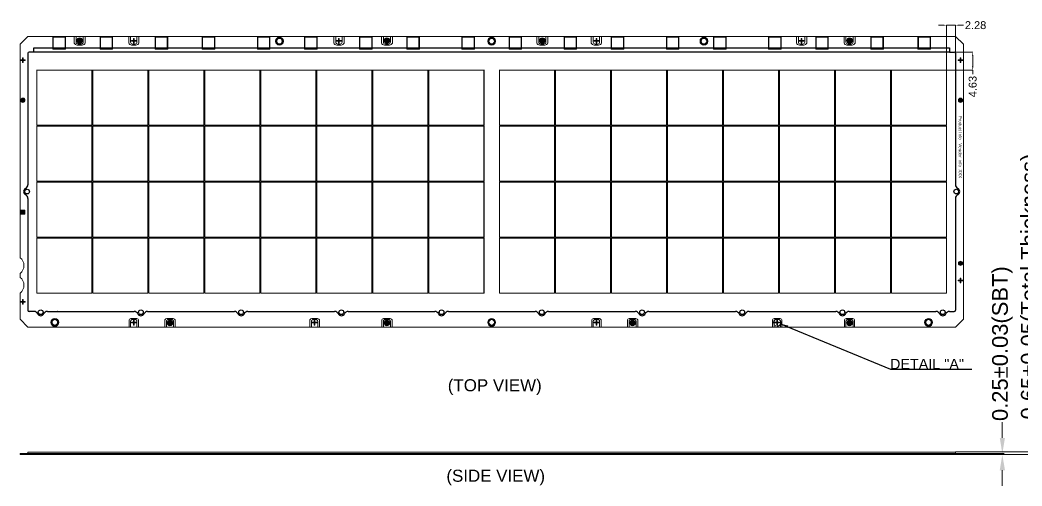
# Model space of a CAD drawing. Extents: x 1159 to 1602, y -185 to 88.
# Drawn here: x 1159.1 to 1414, y -30.9 to 87.7 of the extents above; entities that cross this region are included whole.
import ezdxf

# ---------------------------------------------------------------- set-up
doc = ezdxf.new("R2010")
doc.units = 0
doc.header["$MEASUREMENT"] = 0
doc.linetypes.add('CENTER2', pattern=[1.125, 0.75, -0.125, 0.125, -0.125])
for name, color, linetype in [('DIM', 150, 'CONTINUOUS'), ('mold_cap_cs', 24, 'CONTINUOUS'), ('substrate', 7, 'CONTINUOUS'), ('Top layer', 3, 'CONTINUOUS'), ('top SMO', 11, 'CONTINUOUS'), ('TXT1', 7, 'CONTINUOUS'), ('Unit_Outlines', 7, 'CONTINUOUS')]:
    doc.layers.add(name, color=color, linetype=linetype)
doc.styles.add('ROMANS', font='arial.ttf')
doc.styles.get("Standard").update_dxf_attribs({"font": 'arial.ttf'})
doc.dimstyles.new('1 1 2', dxfattribs={"dimtxt": 2, "dimasz": 1, "dimexe": 0.02, "dimexo": 0, "dimgap": 0.5, "dimtad": 0, "dimzin": 1, "dimdsep": 46, "dimtxsty": 'Standard', "dimcen": 0, "dimclrd": 256, "dimclre": 256, "dimclrt": 256, "dimadec": 0, "dimazin": 2, "dimtp": 0.1, "dimtm": 0.1, "dimtfac": 0.71, "dimtmove": 0, "dimatfit": 3, "dimfxl": 0, "dimtzin": 0, "dimlwd": 0, "dimlwe": 0, "dimarcsym": 0})
doc.dimstyles.new('1xp_3dec', dxfattribs={"dimtxt": 1.6, "dimasz": 2, "dimexe": 0.6, "dimexo": 0.6, "dimgap": 0.7, "dimtad": 0, "dimdec": 3, "dimzin": 0, "dimdsep": 46, "dimtxsty": 'Standard', "dimcen": 0.8, "dimclrd": 256, "dimclre": 256, "dimclrt": 256, "dimadec": 0, "dimazin": 0, "dimtfac": 1, "dimtdec": 3, "dimtofl": 0, "dimtmove": 0, "dimatfit": 0, "dimfxl": 0, "dimtolj": 1, "dimtzin": 0, "dimarcsym": 0})
doc.dimstyles.new('STANDARD$0', dxfattribs={"dimtxt": 0.8, "dimasz": 2, "dimexe": 0.4, "dimexo": 0.4, "dimgap": 0.4, "dimtad": 0, "dimzin": 0, "dimdsep": 46, "dimtxsty": 'Standard', "dimcen": 0.4, "dimclre": 256, "dimadec": 0, "dimazin": 0, "dimtol": 1, "dimtp": 0.05, "dimtm": 0.05, "dimtfac": 1, "dimtofl": 0, "dimtmove": 0, "dimatfit": 3, "dimfxl": 0, "dimtolj": 1, "dimtzin": 0, "dimlwd": 0, "dimlwe": 0, "dimarcsym": 0})

# ---------------------------------------------------------------- blocks, each defined once
blk = doc.blocks.new('moldcap_chipside_drauf3')
at = {"layer": 'mold_cap_cs'}
for p, q in [((-34.7, 33), (-34.7, 34.1)), ((-34.7, 34.1), (83.52, 34.1)), ((83.52, 34.1), (198.3, 34.1)), ((198.3, 34.1), (198.3, 33)), ((-36.2, 32.7), (-36.2, -0.78)), ((-34.67, 33), (-35.9, 33)), ((83.52, 33), (-34.7, 33)), ((198.27, 33), (83.52, 33)), ((198.27, 33), (199.5, 33)), ((199.8, 32.7), (199.8, -0.78)), ((-36.2, -4.22), (-36.2, -32.7)), ((199.8, -4.22), (199.8, -32.7)), ((-34.67, -33), (-35.9, -33)), ((-31.23, -33), (-9.17, -33)), ((-5.73, -33), (16.33, -33)), ((19.77, -33), (41.83, -33)), ((45.27, -33), (67.33, -33)), ((70.77, -33), (92.83, -33)), ((96.27, -33), (118.33, -33)), ((121.77, -33), (143.83, -33)), ((147.27, -33), (169.33, -33)), ((172.77, -33), (194.83, -33)), ((198.27, -33), (199.5, -33))]:
    blk.add_line(p, q, dxfattribs=at)
for centre in [(-36.4, -2.5), (200, -2.5), (-32.95, -33.2), (-7.45, -33.2), (18.05, -33.2), (43.55, -33.2), (69.05, -33.2), (94.55, -33.2), (120.05, -33.2), (145.55, -33.2), (171.05, -33.2), (196.55, -33.2)]:
    blk.add_circle(centre, 0.6, dxfattribs=at)
for centre, radius, start, end in [((-35.9, 32.7), 0.3, 90, 180), ((199.5, 32.7), 0.3, 0, 90), ((-36.4, -2.5), 0.9, 114.9011, 180), ((-36.4, -2.5), 0.9, 180, 245.0989), ((-37.2, -0.78), 1, 294.9011, 0), ((200.8, -0.78), 1, 180, 245.0989), ((200, -2.5), 0.9, 0, 65.0989), ((200, -2.5), 0.9, 294.9011, 0), ((-37.2, -4.22), 1, 0, 65.0989), ((200.8, -4.22), 1, 114.9011, 180), ((-35.9, -32.7), 0.3, 180, 270), ((-34.67, -34), 1, 24.9011, 90), ((-31.23, -34), 1, 90, 155.0989), ((-28.57, -33.3), 0.3, 90, 105), ((-9.17, -34), 1, 24.9011, 90), ((-5.73, -34), 1, 90, 155.0989), ((16.33, -34), 1, 24.9011, 90), ((19.77, -34), 1, 90, 155.0989), ((41.83, -34), 1, 24.9011, 90), ((45.27, -34), 1, 90, 155.0989), ((67.33, -34), 1, 24.9011, 90), ((70.77, -34), 1, 90, 155.0989), ((92.83, -34), 1, 24.9011, 90), ((96.27, -34), 1, 90, 155.0989), ((118.33, -34), 1, 24.9011, 90), ((121.77, -34), 1, 90, 155.0989), ((143.83, -34), 1, 24.9011, 90), ((147.27, -34), 1, 90, 155.0989), ((169.33, -34), 1, 24.9011, 90), ((172.77, -34), 1, 90, 155.0989), ((194.83, -34), 1, 24.9011, 90), ((198.27, -34), 1, 90, 155.0989), ((199.5, -32.7), 0.3, 270, 0), ((-32.95, -33.2), 0.9, 204.9011, 270), ((-32.95, -33.2), 0.9, 270, 335.0989), ((-7.45, -33.2), 0.9, 204.9011, 270), ((-7.45, -33.2), 0.9, 270, 335.0989), ((18.05, -33.2), 0.9, 204.9011, 270), ((18.05, -33.2), 0.9, 270, 335.0989), ((43.55, -33.2), 0.9, 204.9011, 270), ((43.55, -33.2), 0.9, 270, 335.0989), ((69.05, -33.2), 0.9, 204.9011, 270), ((69.05, -33.2), 0.9, 270, 335.0989), ((94.55, -33.2), 0.9, 204.9011, 270), ((94.55, -33.2), 0.9, 270, 335.0989), ((120.05, -33.2), 0.9, 204.9011, 270), ((120.05, -33.2), 0.9, 270, 335.0989), ((145.55, -33.2), 0.9, 204.9011, 270), ((145.55, -33.2), 0.9, 270, 335.0989), ((171.05, -33.2), 0.9, 204.9011, 270), ((171.05, -33.2), 0.9, 270, 335.0989), ((196.55, -33.2), 0.9, 204.9011, 270), ((196.55, -33.2), 0.9, 270, 335.0989)]:
    blk.add_arc(centre, radius, start, end, dxfattribs=at)
blk = doc.blocks.new('*D4')
at = {"layer": 'DIM', "color": 0, "lineweight": 0, "transparency": 16777216}
for p, q in [((1416.34, -18.29), (1416.34, -14.29)), ((1416.34, -26.94), (1416.34, -30.94))]:
    blk.add_line(p, q, dxfattribs=at)
at = {"layer": 'DIM', "lineweight": 0, "transparency": 16777216}
for p, q in [((1397.08, -22.29), (1416.84, -22.29)), ((1399.08, -22.94), (1416.84, -22.94))]:
    blk.add_line(p, q, dxfattribs=at)
at = {"layer": 'DIM', "color": 0, "lineweight": 0, "transparency": 16777216}
for points in [[(1415.67, -18.29), (1417, -18.29), (1416.34, -22.29)], [(1415.67, -26.94), (1417, -26.94), (1416.34, -22.94)]]:
    blk.add_solid(points, dxfattribs=at)
at = {"layer": 'DIM', "color": 0, "transparency": 16777216, "insert": (1416.34, 19.82), "char_height": 4, "attachment_point": 5, "rotation": 90}
blk.add_mtext('\\A1;0.65%%P0.05(Total Thickness)', dxfattribs=at)
blk = doc.blocks.new('*D5')
at = {"layer": 'DIM', "color": 0, "lineweight": 0, "transparency": 16777216}
for p, q in [((1409, -18.69), (1409, -14.69)), ((1409, -26.94), (1409, -30.94))]:
    blk.add_line(p, q, dxfattribs=at)
at = {"layer": 'DIM', "lineweight": 0, "transparency": 16777216}
for p, q in [((1399.08, -22.69), (1409.5, -22.69)), ((1399.08, -22.94), (1409.5, -22.94))]:
    blk.add_line(p, q, dxfattribs=at)
at = {"layer": 'DIM', "color": 0, "lineweight": 0, "transparency": 16777216}
for points in [[(1408.34, -18.69), (1409.67, -18.69), (1409, -22.69)], [(1408.34, -26.94), (1409.67, -26.94), (1409, -22.94)]]:
    blk.add_solid(points, dxfattribs=at)
at = {"layer": 'DIM', "color": 0, "transparency": 16777216, "insert": (1409, 5.29), "char_height": 4, "attachment_point": 5, "rotation": 90}
blk.add_mtext('\\A1;0.25%%P0.03(SBT)', dxfattribs=at)
blk = doc.blocks.new('*D7')
at = {"layer": 'DIM', "lineweight": 0, "transparency": 16777216}
for p, q in [((1392.58, 79.51), (1401.48, 79.51)), ((1401.46, 78.51), (1401.46, 75.88)), ((1394.8, 74.88), (1401.48, 74.88)), ((1401.46, 74.88), (1401.46, 73.88))]:
    blk.add_line(p, q, dxfattribs=at)
for points in [[(1401.3, 78.51), (1401.63, 78.51), (1401.46, 79.51)], [(1401.3, 75.88), (1401.63, 75.88), (1401.46, 74.88)]]:
    blk.add_solid(points, dxfattribs=at)
at = {"layer": 'DIM', "lineweight": 0, "transparency": 16777216, "insert": (1401.46, 70.74), "char_height": 2, "attachment_point": 5, "rotation": 90}
blk.add_mtext('4.63', dxfattribs=at)
blk = doc.blocks.new('*D8')
at = {"layer": 'DIM', "lineweight": 0, "transparency": 16777216}
for p, q in [((1393.8, 86.37), (1392.8, 86.37)), ((1394.8, 74.88), (1394.8, 86.39)), ((1394.8, 86.37), (1397.08, 86.37)), ((1397.08, 75.86), (1397.08, 86.39)), ((1398.08, 86.37), (1399.08, 86.37))]:
    blk.add_line(p, q, dxfattribs=at)
for points in [[(1393.8, 86.54), (1393.8, 86.21), (1394.8, 86.37)], [(1398.08, 86.54), (1398.08, 86.21), (1397.08, 86.37)]]:
    blk.add_solid(points, dxfattribs=at)
at = {"layer": 'DIM', "lineweight": 0, "transparency": 16777216, "insert": (1402.2, 86.37), "char_height": 2, "attachment_point": 5}
blk.add_mtext('2.28', dxfattribs=at)
blk = doc.blocks.new('*U57')
at = {"layer": 'Unit_Outlines', "lineweight": 0}
blk.add_lwpolyline([(-7, -7), (7, -7), (7, 7), (-7, 7)], close=True, dxfattribs=at)
blk = doc.blocks.new('*U58')
at = {"layer": 'Unit_Outlines', "color": 0, "linetype": 'ByBlock', "lineweight": -2}
for p in [(0, 42.75), (14.25, 42.75), (28.5, 42.75), (42.75, 42.75), (57, 42.75), (71.25, 42.75), (85.5, 42.75), (99.75, 42.75), (0, 28.5), (14.25, 28.5), (28.5, 28.5), (42.75, 28.5), (57, 28.5), (71.25, 28.5), (85.5, 28.5), (99.75, 28.5), (0, 14.25), (14.25, 14.25), (28.5, 14.25), (42.75, 14.25), (57, 14.25), (71.25, 14.25), (85.5, 14.25), (99.75, 14.25), (0, 0), (14.25, 0), (28.5, 0), (42.75, 0), (57, 0), (71.25, 0), (85.5, 0), (99.75, 0)]:
    blk.add_blockref('*U57', p, dxfattribs=at)
blk = doc.blocks.new('*U59')
at = {"layer": 'Unit_Outlines', "lineweight": 0}
blk.add_lwpolyline([(-7, -7), (7, -7), (7, 7), (-7, 7)], close=True, dxfattribs=at)
blk = doc.blocks.new('*U60')
at = {"layer": 'Unit_Outlines', "color": 0, "linetype": 'ByBlock', "lineweight": -2}
for p in [(0, 42.75), (14.25, 42.75), (28.5, 42.75), (42.75, 42.75), (57, 42.75), (71.25, 42.75), (85.5, 42.75), (99.75, 42.75), (0, 28.5), (14.25, 28.5), (28.5, 28.5), (42.75, 28.5), (57, 28.5), (71.25, 28.5), (85.5, 28.5), (99.75, 28.5), (0, 14.25), (14.25, 14.25), (28.5, 14.25), (42.75, 14.25), (57, 14.25), (71.25, 14.25), (85.5, 14.25), (99.75, 14.25), (0, 0), (14.25, 0), (28.5, 0), (42.75, 0), (57, 0), (71.25, 0), (85.5, 0), (99.75, 0)]:
    blk.add_blockref('*U59', p, dxfattribs=at)
blk = doc.blocks.new('*U49')
at = {"layer": 'Top layer', "lineweight": 0, "const_width": 0.055}
blk.add_lwpolyline([(0, 28.5), (0, -28.5)], dxfattribs=at)
blk = doc.blocks.new('*U50')
at = {"layer": 'Top layer', "color": 0, "linetype": 'ByBlock', "lineweight": -2}
for p in [(0, 0), (14.25, 0), (28.5, 0), (42.75, 0), (57, 0), (71.25, 0), (85.5, 0), (99.75, 0), (114, 0)]:
    blk.add_blockref('*U49', p, dxfattribs=at)
blk = doc.blocks.new('*U51')
at = {"layer": 'Top layer', "lineweight": 0, "const_width": 0.055}
blk.add_lwpolyline([(-57, 0), (57, 0)], dxfattribs=at)
blk = doc.blocks.new('*U52')
at = {"layer": 'Top layer', "color": 0, "linetype": 'ByBlock', "lineweight": -2}
for p in [(0, 57), (0, 42.75), (0, 28.5), (0, 14.25), (0, 0)]:
    blk.add_blockref('*U51', p, dxfattribs=at)
blk = doc.blocks.new('*U53')
at = {"layer": 'Top layer', "lineweight": 0, "const_width": 0.055}
blk.add_lwpolyline([(0, 28.5), (0, -28.5)], dxfattribs=at)
blk = doc.blocks.new('*U54')
at = {"layer": 'Top layer', "color": 0, "linetype": 'ByBlock', "lineweight": -2}
for p in [(0, 0), (14.25, 0), (28.5, 0), (42.75, 0), (57, 0), (71.25, 0), (85.5, 0), (99.75, 0), (114, 0)]:
    blk.add_blockref('*U53', p, dxfattribs=at)
blk = doc.blocks.new('*U55')
at = {"layer": 'Top layer', "lineweight": 0, "const_width": 0.055}
blk.add_lwpolyline([(-57, 0), (57, 0)], dxfattribs=at)
blk = doc.blocks.new('*U56')
at = {"layer": 'Top layer', "color": 0, "linetype": 'ByBlock', "lineweight": -2}
for p in [(0, 57), (0, 42.75), (0, 28.5), (0, 14.25), (0, 0)]:
    blk.add_blockref('*U55', p, dxfattribs=at)
blk = doc.blocks.new('ZJK')
at = {"layer": 'Top layer', "lineweight": 0}
blk.add_lwpolyline([(-129.43, 74.83), (-129.43, 71.73), (-132.63, 71.73), (-132.63, 74.83)], close=True, dxfattribs=at)
at = {"layer": 'top SMO', "lineweight": 0}
blk.add_lwpolyline([(-129.53, 74.98), (-129.53, 71.83), (-132.53, 71.83), (-132.53, 74.98)], close=True, dxfattribs=at)

msp = doc.modelspace()

# ---------------------------------------------------------------- hatches: boundary and pattern name
at = {"layer": 'Top layer', "lineweight": 0}
h = msp.add_hatch(color=256, dxfattribs=at)
h.dxf.hatch_style = 1
edge = h.paths.add_edge_path()
edge.add_arc((1174.26, 82.456), 0.65, 0, 360)
h = msp.add_hatch(color=256, dxfattribs=at)
h.dxf.hatch_style = 1
h.paths.add_polyline_path([(1187.97, 82.421), (1187.97, 82.941), (1188.08, 82.941), (1188.08, 82.421), (1188.6, 82.421), (1188.6, 82.311), (1188.08, 82.311), (1188.08, 81.791), (1187.97, 81.791), (1187.97, 82.311), (1187.45, 82.311), (1187.45, 82.421)])
h = msp.add_hatch(color=256, dxfattribs=at)
h.dxf.hatch_style = 1
h.paths.add_polyline_path([(1240.165, 82.421), (1240.165, 82.941), (1240.275, 82.941), (1240.275, 82.421), (1240.795, 82.421), (1240.795, 82.311), (1240.275, 82.311), (1240.275, 81.791), (1240.165, 81.791), (1240.165, 82.311), (1239.645, 82.311), (1239.645, 82.421)])
h = msp.add_hatch(color=256, dxfattribs=at)
h.dxf.hatch_style = 1
edge = h.paths.add_edge_path()
edge.add_arc((1252.425, 82.456), 0.65, 0, 360)
h = msp.add_hatch(color=256, dxfattribs=at)
h.dxf.hatch_style = 1
edge = h.paths.add_edge_path()
edge.add_arc((1291.96, 82.456), 0.65, 0, 360)
h = msp.add_hatch(color=256, dxfattribs=at)
h.dxf.hatch_style = 1
h.paths.add_polyline_path([(1305.67, 82.421), (1305.67, 82.941), (1305.78, 82.941), (1305.78, 82.421), (1306.3, 82.421), (1306.3, 82.311), (1305.78, 82.311), (1305.78, 81.791), (1305.67, 81.791), (1305.67, 82.311), (1305.15, 82.311), (1305.15, 82.421)])
h = msp.add_hatch(color=256, dxfattribs=at)
h.dxf.hatch_style = 1
h.paths.add_polyline_path([(1357.865, 82.421), (1357.865, 82.941), (1357.975, 82.941), (1357.975, 82.421), (1358.495, 82.421), (1358.495, 82.311), (1357.975, 82.311), (1357.975, 81.791), (1357.865, 81.791), (1357.865, 82.311), (1357.345, 82.311), (1357.345, 82.421)])
h = msp.add_hatch(color=256, dxfattribs=at)
h.dxf.hatch_style = 1
edge = h.paths.add_edge_path()
edge.add_arc((1370.125, 82.456), 0.65, 0, 360)
h = msp.add_hatch(color=256, dxfattribs=at)
h.dxf.hatch_style = 1
h.paths.add_polyline_path([(1159.75, 77.511), (1159.23, 77.511), (1159.23, 77.401), (1159.75, 77.401), (1159.75, 76.881), (1159.86, 76.881), (1159.86, 77.401), (1160.38, 77.401), (1160.38, 77.511), (1159.86, 77.511), (1159.86, 78.031), (1159.75, 78.031)])
h = msp.add_hatch(color=256, dxfattribs=at)
h.dxf.hatch_style = 1
h.paths.add_polyline_path([(1398.3, 77.511), (1397.78, 77.511), (1397.78, 77.401), (1398.3, 77.401), (1398.3, 76.881), (1398.41, 76.881), (1398.41, 77.401), (1398.93, 77.401), (1398.93, 77.511), (1398.41, 77.511), (1398.41, 78.031), (1398.3, 78.031)])
h = msp.add_hatch(color=256, dxfattribs=at)
h.dxf.hatch_style = 1
edge = h.paths.add_edge_path()
edge.add_arc((1159.805, 67.259), 0.5, 0, 360)
h = msp.add_hatch(color=256, dxfattribs=at)
h.dxf.hatch_style = 1
edge = h.paths.add_edge_path()
edge.add_arc((1398.355, 67.259), 0.5, 0, 360)
h = msp.add_hatch(color=256, dxfattribs=at)
h.dxf.hatch_style = 1
h.paths.add_polyline_path([(1160.305, 38.277), (1160.305, 39.277), (1159.305, 39.277), (1159.305, 38.277)])
h = msp.add_hatch(color=256, dxfattribs=at)
h.dxf.hatch_style = 1
edge = h.paths.add_edge_path()
edge.add_arc((1398.355, 25.752), 0.5, 0, 360)
h = msp.add_hatch(color=256, dxfattribs=at)
h.dxf.hatch_style = 1
h.paths.add_polyline_path([(1398.3, 21.447), (1397.78, 21.447), (1397.78, 21.337), (1398.3, 21.337), (1398.3, 20.817), (1398.41, 20.817), (1398.41, 21.337), (1398.93, 21.337), (1398.93, 21.447), (1398.41, 21.447), (1398.41, 21.967), (1398.3, 21.967)])
h = msp.add_hatch(color=256, dxfattribs=at)
h.dxf.hatch_style = 1
h.paths.add_polyline_path([(1159.75, 16.011), (1159.23, 16.011), (1159.23, 15.901), (1159.75, 15.901), (1159.75, 15.381), (1159.86, 15.381), (1159.86, 15.901), (1160.38, 15.901), (1160.38, 16.011), (1159.86, 16.011), (1159.86, 16.531), (1159.75, 16.531)])
h = msp.add_hatch(color=256, dxfattribs=at)
h.dxf.hatch_style = 1
h.paths.add_polyline_path([(1188.08, 10.591), (1188.08, 10.071), (1187.97, 10.071), (1187.97, 10.591), (1187.45, 10.591), (1187.45, 10.701), (1187.97, 10.701), (1187.97, 11.221), (1188.08, 11.221), (1188.08, 10.701), (1188.6, 10.701), (1188.6, 10.591)])
h = msp.add_hatch(color=256, dxfattribs=at)
h.dxf.hatch_style = 1
edge = h.paths.add_edge_path()
edge.add_arc((1197.225, 10.556), 0.65, 0, 360)
h = msp.add_hatch(color=256, dxfattribs=at)
h.dxf.hatch_style = 1
h.paths.add_polyline_path([(1234.08, 10.591), (1234.08, 10.071), (1233.97, 10.071), (1233.97, 10.591), (1233.45, 10.591), (1233.45, 10.701), (1233.97, 10.701), (1233.97, 11.221), (1234.08, 11.221), (1234.08, 10.701), (1234.6, 10.701), (1234.6, 10.591)])
h = msp.add_hatch(color=256, dxfattribs=at)
h.dxf.hatch_style = 1
edge = h.paths.add_edge_path()
edge.add_arc((1252.425, 10.556), 0.65, 0, 360)
h = msp.add_hatch(color=256, dxfattribs=at)
h.dxf.hatch_style = 1
h.paths.add_polyline_path([(1305.78, 10.591), (1305.78, 10.071), (1305.67, 10.071), (1305.67, 10.591), (1305.15, 10.591), (1305.15, 10.701), (1305.67, 10.701), (1305.67, 11.221), (1305.78, 11.221), (1305.78, 10.701), (1306.3, 10.701), (1306.3, 10.591)])
h = msp.add_hatch(color=256, dxfattribs=at)
h.dxf.hatch_style = 1
edge = h.paths.add_edge_path()
edge.add_arc((1314.925, 10.556), 0.65, 0, 360)
h = msp.add_hatch(color=256, dxfattribs=at)
h.dxf.hatch_style = 1
h.paths.add_polyline_path([(1351.78, 10.591), (1351.78, 10.071), (1351.67, 10.071), (1351.67, 10.591), (1351.15, 10.591), (1351.15, 10.701), (1351.67, 10.701), (1351.67, 11.221), (1351.78, 11.221), (1351.78, 10.701), (1352.3, 10.701), (1352.3, 10.591)])
h = msp.add_hatch(color=256, dxfattribs=at)
h.dxf.hatch_style = 1
edge = h.paths.add_edge_path()
edge.add_arc((1370.125, 10.556), 0.65, 0, 360)

# ---------------------------------------------------------------- linework, layer by layer
at = {"layer": 'DIM', "linetype": 'CENTER2', "lineweight": 0, "ltscale": 2}
msp.add_circle((1351.725, 10.646), 0.909, dxfattribs=at)
at = {"layer": 'substrate', "lineweight": 0}
msp.add_line((1159.08, -22.944), (1159.08, -22.694), dxfattribs=at)
msp.add_lwpolyline([(1397.08, 9.506), (1161.08, 9.506), (1159.08, 11.506), (1159.08, 18.164, 0.5), (1159.08, 22.164), (1159.08, 23.164, 0.5), (1159.08, 27.164), (1159.08, 81.506), (1161.08, 83.506), (1397.08, 83.506), (1399.08, 81.506), (1399.08, 11.506)], format="xyb", close=True, dxfattribs=at)
msp.add_lwpolyline([(1159.08, -22.944), (1399.08, -22.944), (1399.08, -22.694), (1159.08, -22.694)], dxfattribs=at)
msp.add_lwpolyline([(1397.08, -22.694), (1397.08, -22.294), (1161.08, -22.294), (1161.08, -22.694)], close=True, dxfattribs=at)
for centre in [(1225.08, 82.306), (1279.08, 82.306), (1333.08, 82.306), (1167.93, 10.706), (1279.08, 10.706), (1390.23, 10.706)]:
    msp.add_circle(centre, 0.7, dxfattribs=at)
at = {"layer": 'Top layer', "lineweight": 0}
for points in [[(1187.97, 82.421), (1187.97, 82.941), (1188.08, 82.941), (1188.08, 82.421), (1188.6, 82.421), (1188.6, 82.311), (1188.08, 82.311), (1188.08, 81.791), (1187.97, 81.791), (1187.97, 82.311), (1187.45, 82.311), (1187.45, 82.421)], [(1240.165, 82.421), (1240.165, 82.941), (1240.275, 82.941), (1240.275, 82.421), (1240.795, 82.421), (1240.795, 82.311), (1240.275, 82.311), (1240.275, 81.791), (1240.165, 81.791), (1240.165, 82.311), (1239.645, 82.311), (1239.645, 82.421)], [(1305.67, 82.421), (1305.67, 82.941), (1305.78, 82.941), (1305.78, 82.421), (1306.3, 82.421), (1306.3, 82.311), (1305.78, 82.311), (1305.78, 81.791), (1305.67, 81.791), (1305.67, 82.311), (1305.15, 82.311), (1305.15, 82.421)], [(1357.865, 82.421), (1357.865, 82.941), (1357.975, 82.941), (1357.975, 82.421), (1358.495, 82.421), (1358.495, 82.311), (1357.975, 82.311), (1357.975, 81.791), (1357.865, 81.791), (1357.865, 82.311), (1357.345, 82.311), (1357.345, 82.421)], [(1160.305, 38.277), (1160.305, 39.277), (1159.305, 39.277), (1159.305, 38.277)], [(1188.08, 10.591), (1188.08, 10.071), (1187.97, 10.071), (1187.97, 10.591), (1187.45, 10.591), (1187.45, 10.701), (1187.97, 10.701), (1187.97, 11.221), (1188.08, 11.221), (1188.08, 10.701), (1188.6, 10.701), (1188.6, 10.591)], [(1234.08, 10.591), (1234.08, 10.071), (1233.97, 10.071), (1233.97, 10.591), (1233.45, 10.591), (1233.45, 10.701), (1233.97, 10.701), (1233.97, 11.221), (1234.08, 11.221), (1234.08, 10.701), (1234.6, 10.701), (1234.6, 10.591)], [(1305.78, 10.591), (1305.78, 10.071), (1305.67, 10.071), (1305.67, 10.591), (1305.15, 10.591), (1305.15, 10.701), (1305.67, 10.701), (1305.67, 11.221), (1305.78, 11.221), (1305.78, 10.701), (1306.3, 10.701), (1306.3, 10.591)], [(1351.78, 10.591), (1351.78, 10.071), (1351.67, 10.071), (1351.67, 10.591), (1351.15, 10.591), (1351.15, 10.701), (1351.67, 10.701), (1351.67, 11.221), (1351.78, 11.221), (1351.78, 10.701), (1352.3, 10.701), (1352.3, 10.591)]]:
    msp.add_lwpolyline(points, close=True, dxfattribs=at)
at = {"layer": 'Top layer', "linetype": 'Continuous', "lineweight": 0}
for points in [[(1159.86, 77.511), (1160.38, 77.511), (1160.38, 77.401), (1159.86, 77.401), (1159.86, 76.881), (1159.75, 76.881), (1159.75, 77.401), (1159.23, 77.401), (1159.23, 77.511), (1159.75, 77.511), (1159.75, 78.031), (1159.86, 78.031)], [(1398.3, 77.511), (1397.78, 77.511), (1397.78, 77.401), (1398.3, 77.401), (1398.3, 76.881), (1398.41, 76.881), (1398.41, 77.401), (1398.93, 77.401), (1398.93, 77.511), (1398.41, 77.511), (1398.41, 78.031), (1398.3, 78.031)], [(1398.3, 21.447), (1397.78, 21.447), (1397.78, 21.337), (1398.3, 21.337), (1398.3, 20.817), (1398.41, 20.817), (1398.41, 21.337), (1398.93, 21.337), (1398.93, 21.447), (1398.41, 21.447), (1398.41, 21.967), (1398.3, 21.967)], [(1159.86, 16.011), (1160.38, 16.011), (1160.38, 15.901), (1159.86, 15.901), (1159.86, 15.381), (1159.75, 15.381), (1159.75, 15.901), (1159.23, 15.901), (1159.23, 16.011), (1159.75, 16.011), (1159.75, 16.531), (1159.86, 16.531)]]:
    msp.add_lwpolyline(points, close=True, dxfattribs=at)
at = {"layer": 'Top layer', "lineweight": 0}
for centre, radius in [((1174.26, 82.456), 0.65), ((1225.08, 82.306), 0.9), ((1225.08, 82.306), 0.8), ((1252.425, 82.456), 0.65), ((1279.08, 82.306), 0.9), ((1279.08, 82.306), 0.8), ((1291.96, 82.456), 0.65), ((1333.08, 82.306), 0.9), ((1333.08, 82.306), 0.8), ((1370.125, 82.456), 0.65), ((1159.805, 67.259), 0.5), ((1398.355, 67.259), 0.5), ((1398.355, 25.752), 0.5), ((1167.93, 10.706), 0.9), ((1167.93, 10.706), 0.8), ((1197.225, 10.556), 0.65), ((1252.425, 10.556), 0.65), ((1279.08, 10.706), 0.9), ((1279.08, 10.706), 0.8), ((1314.925, 10.556), 0.65), ((1370.125, 10.556), 0.65), ((1390.23, 10.706), 0.9), ((1390.23, 10.706), 0.8)]:
    msp.add_circle(centre, radius, dxfattribs=at)
at = {"layer": 'top SMO', "lineweight": 0}
for points in [[(1174.91, 81.306), (1173.61, 81.306, -0.3249359), (1172.86, 81.806), (1172.86, 83.506), (1173.36, 83.506), (1173.36, 82.056, 0.4142136), (1173.86, 81.556), (1174.66, 81.556, 0.4142136), (1175.16, 82.056), (1175.16, 83.506), (1175.66, 83.506), (1175.66, 81.806, -0.3249359)], [(1187.47, 81.306), (1188.58, 81.306, 0.3249359), (1189.33, 81.806), (1189.33, 83.506), (1188.83, 83.506), (1188.83, 82.056, -0.4142136), (1188.33, 81.556), (1187.72, 81.556, -0.4142136), (1187.22, 82.056), (1187.22, 83.506), (1186.72, 83.506), (1186.72, 81.806, 0.3249359)], [(1239.665, 81.306), (1240.775, 81.306, 0.3249359), (1241.525, 81.806), (1241.525, 83.506), (1241.025, 83.506), (1241.025, 82.056, -0.4142136), (1240.525, 81.556), (1239.915, 81.556, -0.4142136), (1239.415, 82.056), (1239.415, 83.506), (1238.915, 83.506), (1238.915, 81.806, 0.3249359)], [(1253.075, 81.306), (1251.775, 81.306, -0.3249359), (1251.025, 81.806), (1251.025, 83.506), (1251.525, 83.506), (1251.525, 82.056, 0.4142136), (1252.025, 81.556), (1252.825, 81.556, 0.4142136), (1253.325, 82.056), (1253.325, 83.506), (1253.825, 83.506), (1253.825, 81.806, -0.3249359)], [(1292.61, 81.306), (1291.31, 81.306, -0.3249359), (1290.56, 81.806), (1290.56, 83.506), (1291.06, 83.506), (1291.06, 82.056, 0.4142136), (1291.56, 81.556), (1292.36, 81.556, 0.4142136), (1292.86, 82.056), (1292.86, 83.506), (1293.36, 83.506), (1293.36, 81.806, -0.3249359)], [(1305.17, 81.306), (1306.28, 81.306, 0.3249359), (1307.03, 81.806), (1307.03, 83.506), (1306.53, 83.506), (1306.53, 82.056, -0.4142136), (1306.03, 81.556), (1305.42, 81.556, -0.4142136), (1304.92, 82.056), (1304.92, 83.506), (1304.42, 83.506), (1304.42, 81.806, 0.3249359)], [(1357.365, 81.306), (1358.475, 81.306, 0.3249359), (1359.225, 81.806), (1359.225, 83.506), (1358.725, 83.506), (1358.725, 82.056, -0.4142136), (1358.225, 81.556), (1357.615, 81.556, -0.4142136), (1357.115, 82.056), (1357.115, 83.506), (1356.615, 83.506), (1356.615, 81.806, 0.3249359)], [(1370.775, 81.306), (1369.475, 81.306, -0.3249359), (1368.725, 81.806), (1368.725, 83.506), (1369.225, 83.506), (1369.225, 82.056, 0.4142136), (1369.725, 81.556), (1370.525, 81.556, 0.4142136), (1371.025, 82.056), (1371.025, 83.506), (1371.525, 83.506), (1371.525, 81.806, -0.3249359)], [(1187.47, 11.706, 0.2500503), (1186.82, 11.392), (1186.82, 9.506), (1187.22, 9.506), (1187.22, 10.956, -0.4142136), (1187.72, 11.456), (1188.33, 11.456, -0.4142136), (1188.83, 10.956), (1188.83, 9.506), (1189.23, 9.506), (1189.23, 11.392, 0.2500503), (1188.58, 11.706)], [(1196.575, 11.706, 0.2500503), (1195.925, 11.392), (1195.925, 9.506), (1196.325, 9.506), (1196.325, 10.956, -0.4142136), (1196.825, 11.456), (1197.625, 11.456, -0.4142136), (1198.125, 10.956), (1198.125, 9.506), (1198.525, 9.506), (1198.525, 11.392, 0.2500503), (1197.875, 11.706)], [(1233.47, 11.706, 0.2500503), (1232.82, 11.392), (1232.82, 9.506), (1233.22, 9.506), (1233.22, 10.956, -0.4142136), (1233.72, 11.456), (1234.33, 11.456, -0.4142136), (1234.83, 10.956), (1234.83, 9.506), (1235.23, 9.506), (1235.23, 11.392, 0.2500503), (1234.58, 11.706)], [(1251.775, 11.706, 0.2500503), (1251.125, 11.392), (1251.125, 9.506), (1251.525, 9.506), (1251.525, 10.956, -0.4142136), (1252.025, 11.456), (1252.825, 11.456, -0.4142136), (1253.325, 10.956), (1253.325, 9.506), (1253.725, 9.506), (1253.725, 11.392, 0.2500503), (1253.075, 11.706)], [(1305.17, 11.706, 0.2500503), (1304.52, 11.392), (1304.52, 9.506), (1304.92, 9.506), (1304.92, 10.956, -0.4142136), (1305.42, 11.456), (1306.03, 11.456, -0.4142136), (1306.53, 10.956), (1306.53, 9.506), (1306.93, 9.506), (1306.93, 11.392, 0.2500503), (1306.28, 11.706)], [(1314.275, 11.706, 0.2500503), (1313.625, 11.392), (1313.625, 9.506), (1314.025, 9.506), (1314.025, 10.956, -0.4142136), (1314.525, 11.456), (1315.325, 11.456, -0.4142136), (1315.825, 10.956), (1315.825, 9.506), (1316.225, 9.506), (1316.225, 11.392, 0.2500503), (1315.575, 11.706)], [(1351.17, 11.706, 0.2500503), (1350.52, 11.392), (1350.52, 9.506), (1350.92, 9.506), (1350.92, 10.956, -0.4142136), (1351.42, 11.456), (1352.03, 11.456, -0.4142136), (1352.53, 10.956), (1352.53, 9.506), (1352.93, 9.506), (1352.93, 11.392, 0.2500503), (1352.28, 11.706)], [(1369.475, 11.706, 0.2500503), (1368.825, 11.392), (1368.825, 9.506), (1369.225, 9.506), (1369.225, 10.956, -0.4142136), (1369.725, 11.456), (1370.525, 11.456, -0.4142136), (1371.025, 10.956), (1371.025, 9.506), (1371.425, 9.506), (1371.425, 11.392, 0.2500503), (1370.775, 11.706)]]:
    msp.add_lwpolyline(points, format="xyb", close=True, dxfattribs=at)
for points in [[(1187.935, 82.456), (1187.935, 82.976), (1188.115, 82.976), (1188.115, 82.456), (1188.635, 82.456), (1188.635, 82.276), (1188.115, 82.276), (1188.115, 81.756), (1187.935, 81.756), (1187.935, 82.276), (1187.415, 82.276), (1187.415, 82.456)], [(1240.13, 82.456), (1240.13, 82.976), (1240.31, 82.976), (1240.31, 82.456), (1240.83, 82.456), (1240.83, 82.276), (1240.31, 82.276), (1240.31, 81.756), (1240.13, 81.756), (1240.13, 82.276), (1239.61, 82.276), (1239.61, 82.456)], [(1305.635, 82.456), (1305.635, 82.976), (1305.815, 82.976), (1305.815, 82.456), (1306.335, 82.456), (1306.335, 82.276), (1305.815, 82.276), (1305.815, 81.756), (1305.635, 81.756), (1305.635, 82.276), (1305.115, 82.276), (1305.115, 82.456)], [(1357.83, 82.456), (1357.83, 82.976), (1358.01, 82.976), (1358.01, 82.456), (1358.53, 82.456), (1358.53, 82.276), (1358.01, 82.276), (1358.01, 81.756), (1357.83, 81.756), (1357.83, 82.276), (1357.31, 82.276), (1357.31, 82.456)], [(1160.34, 38.242), (1160.34, 39.312), (1159.27, 39.312), (1159.27, 38.242)], [(1188.115, 10.556), (1188.115, 10.036), (1187.935, 10.036), (1187.935, 10.556), (1187.415, 10.556), (1187.415, 10.736), (1187.935, 10.736), (1187.935, 11.256), (1188.115, 11.256), (1188.115, 10.736), (1188.635, 10.736), (1188.635, 10.556)], [(1234.115, 10.556), (1234.115, 10.036), (1233.935, 10.036), (1233.935, 10.556), (1233.415, 10.556), (1233.415, 10.736), (1233.935, 10.736), (1233.935, 11.256), (1234.115, 11.256), (1234.115, 10.736), (1234.635, 10.736), (1234.635, 10.556)], [(1305.815, 10.556), (1305.815, 10.036), (1305.635, 10.036), (1305.635, 10.556), (1305.115, 10.556), (1305.115, 10.736), (1305.635, 10.736), (1305.635, 11.256), (1305.815, 11.256), (1305.815, 10.736), (1306.335, 10.736), (1306.335, 10.556)], [(1351.815, 10.556), (1351.815, 10.036), (1351.635, 10.036), (1351.635, 10.556), (1351.115, 10.556), (1351.115, 10.736), (1351.635, 10.736), (1351.635, 11.256), (1351.815, 11.256), (1351.815, 10.736), (1352.335, 10.736), (1352.335, 10.556)]]:
    msp.add_lwpolyline(points, close=True, dxfattribs=at)
at = {"layer": 'top SMO', "linetype": 'Continuous', "lineweight": 0}
for points in [[(1159.895, 77.546), (1160.415, 77.546), (1160.415, 77.366), (1159.895, 77.366), (1159.895, 76.846), (1159.715, 76.846), (1159.715, 77.366), (1159.195, 77.366), (1159.195, 77.546), (1159.715, 77.546), (1159.715, 78.066), (1159.895, 78.066)], [(1398.265, 77.546), (1397.745, 77.546), (1397.745, 77.366), (1398.265, 77.366), (1398.265, 76.846), (1398.445, 76.846), (1398.445, 77.366), (1398.965, 77.366), (1398.965, 77.546), (1398.445, 77.546), (1398.445, 78.066), (1398.265, 78.066)], [(1398.265, 21.482), (1397.745, 21.482), (1397.745, 21.302), (1398.265, 21.302), (1398.265, 20.782), (1398.445, 20.782), (1398.445, 21.302), (1398.965, 21.302), (1398.965, 21.482), (1398.445, 21.482), (1398.445, 22.002), (1398.265, 22.002)], [(1159.895, 16.046), (1160.415, 16.046), (1160.415, 15.866), (1159.895, 15.866), (1159.895, 15.346), (1159.715, 15.346), (1159.715, 15.866), (1159.195, 15.866), (1159.195, 16.046), (1159.715, 16.046), (1159.715, 16.566), (1159.895, 16.566)]]:
    msp.add_lwpolyline(points, close=True, dxfattribs=at)
at = {"layer": 'top SMO', "lineweight": 0}
for centre, radius in [((1174.26, 82.456), 0.7), ((1225.08, 82.306), 1), ((1252.425, 82.456), 0.7), ((1279.08, 82.306), 1), ((1291.96, 82.456), 0.7), ((1333.08, 82.306), 1), ((1370.125, 82.456), 0.7), ((1159.805, 67.259), 0.535), ((1398.355, 67.259), 0.535), ((1398.355, 25.752), 0.535), ((1167.93, 10.706), 1), ((1197.225, 10.556), 0.7), ((1252.425, 10.556), 0.7), ((1279.08, 10.706), 1), ((1314.925, 10.556), 0.7), ((1370.125, 10.556), 0.7), ((1390.23, 10.706), 1)]:
    msp.add_circle(centre, radius, dxfattribs=at)

# ---------------------------------------------------------------- block references
at = {"layer": 'mold_cap_cs'}
msp.add_blockref('moldcap_chipside_drauf3', (1197.28, 46.506), dxfattribs=at)
msp.add_blockref('moldcap_chipside_drauf3', (1197.28, 46.506), dxfattribs=at)
at = {"layer": 'Top layer', "lineweight": 0}
for name, p in [('ZJK', (1300.064, 8.523)), ('ZJK', (1312.064, 8.523)), ('ZJK', (1326.074, 8.523)), ('ZJK', (1338.074, 8.523)), ('ZJK', (1352.084, 8.523)), ('ZJK', (1364.084, 8.523)), ('ZJK', (1378.104, 8.523)), ('ZJK', (1390.104, 8.523)), ('ZJK', (1404.114, 8.523)), ('ZJK', (1416.114, 8.523)), ('ZJK', (1430.124, 8.523)), ('ZJK', (1442.124, 8.523)), ('ZJK', (1456.144, 8.523)), ('ZJK', (1468.144, 8.523)), ('ZJK', (1482.154, 8.523)), ('ZJK', (1494.154, 8.523)), ('ZJK', (1508.164, 8.523)), ('ZJK', (1520.164, 8.523)), ('*U50', (1163.23, 46.506)), ('*U52', (1220.23, 18.006)), ('*U54', (1280.93, 46.506)), ('*U56', (1337.93, 18.006))]:
    msp.add_blockref(name, p, dxfattribs=at)
at = {"layer": 'Unit_Outlines', "lineweight": 0}
for name, p in [('*U58', (1170.355, 25.131)), ('*U60', (1288.055, 25.131))]:
    msp.add_blockref(name, p, dxfattribs=at)

# ---------------------------------------------------------------- texts
at = {"layer": 'DIM', "lineweight": 0, "ltscale": 2, "insert": (1380.422, -1.199), "char_height": 2.6136, "width": 20.83084, "attachment_point": 7}
msp.add_mtext('DETAIL "A"', dxfattribs=at)
at = {"layer": 'top SMO', "lineweight": 0, "insert": (1397.894, 63.254), "char_height": 0.8, "width": 38.6946, "attachment_point": 7, "rotation": 270}
msp.add_mtext('Product Info   Vendor  info  XXX ', dxfattribs=at)
at = {"layer": 'TXT1', "linetype": 'Continuous', "lineweight": 0, "ltscale": 0.005, "style": 'ROMANS'}
for s, p in [('(TOP VIEW)', (1267.908, -6.844)), ('(SIDE VIEW)', (1267.558, -29.874))]:
    msp.add_text(s, height=3.08, dxfattribs=at).set_placement(p)

# ---------------------------------------------------------------- dimensions: what is measured, and where the dimension line sits
at = {"layer": 'DIM', "lineweight": 0}
for base, p1, p2, angle, picture, middle in [((1397.079747888, 86.373780192), (1394.804747888, 74.880637896), (1397.079747888, 75.855637896), 0, '*D8', (1402.196391817, 86.373780192)), ((1401.461689788, 74.880637896), (1392.575183448, 79.505637896), (1394.804747888, 74.880637896), 90, '*D7', (1401.461689788, 70.742847991))]:
    dim = msp.add_linear_dim(base=base, p1=p1, p2=p2, angle=angle, dimstyle='1 1 2', override={"dimfxl": 0.18}, dxfattribs=at)
    dim.commit()
    dim.dimension.update_dxf_attribs({"geometry": picture, "text_midpoint": middle})
at = {"layer": 'DIM'}
for base, p2, text, picture, middle in [((1416.335, -22.294), (1397.08, -22.294), '0.65%%P0.05(Total Thickness)', '*D4', (1416.335, 19.824)), ((1409.005, -22.694), (1399.08, -22.694), '0.25%%P0.03(SBT)', '*D5', (1409.005, 5.293))]:
    dim = msp.add_linear_dim(base=base, p1=(1399.08, -22.944), p2=p2, angle=90, text=text, dimstyle='STANDARD$0', override={"dimtxt": 4, "dimasz": 4, "dimexe": 0.5, "dimexo": 0, "dimgap": 0.5, "dimcen": 0, "dimtp": 0.1, "dimtm": 0.1, "dimfxl": 1}, dxfattribs=at)
    dim.commit()
    dim.dimension.update_dxf_attribs({"geometry": picture, "text_midpoint": middle})

# ---------------------------------------------------------------- leaders
at = {"layer": 'DIM', "lineweight": 0}
msp.add_leader([(1352.584, 10.348), (1380.513, -1.199), (1401.253, -1.199)], dimstyle='1xp_3dec', dxfattribs=at)

doc.saveas('drawing.dxf')
